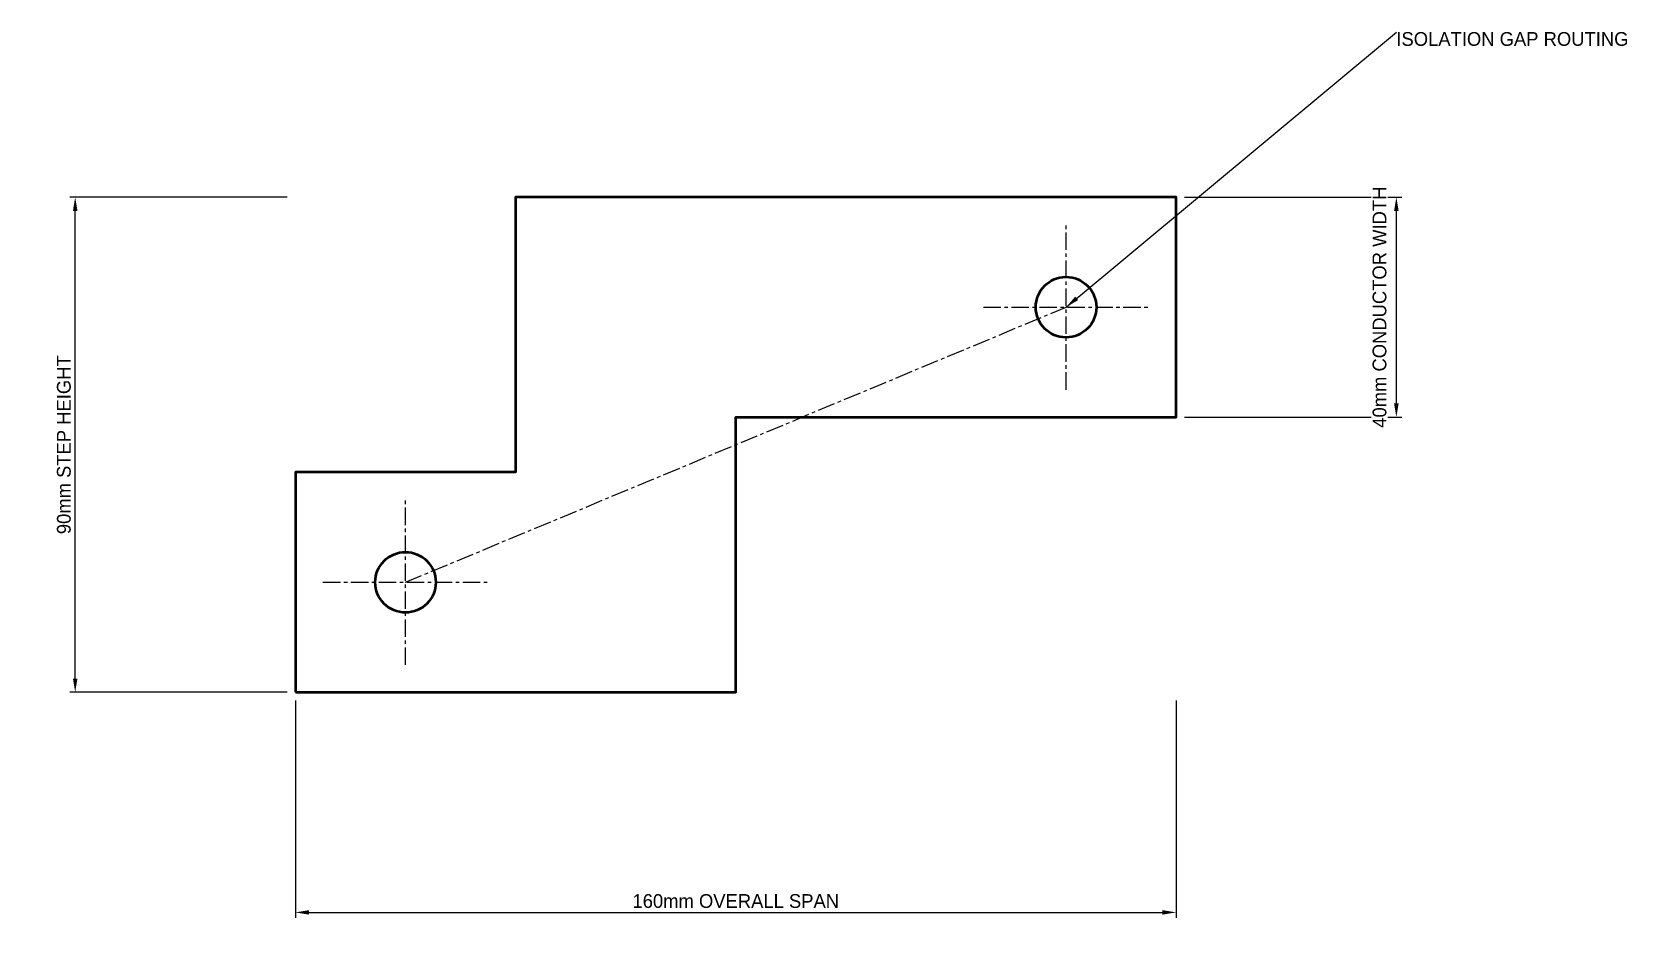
# Model space of a CAD drawing. Header units: metres. Extents: x -48 to 242, y -44 to 120.
import ezdxf

# ---------------------------------------------------------------- set-up
doc = ezdxf.new("R2010")
doc.units = ezdxf.units.M
doc.linetypes.add('CENTER', pattern=[5.08, 3.175, -0.635, 0.635, -0.635])
for name, color, linetype, lineweight in [('CENTERLINES', 7, 'CENTER', 25), ('DIMENSIONS', 7, 'Continuous', 25), ('GEOMETRY', 7, 'Continuous', 50)]:
    doc.layers.add(name, color=color, linetype=linetype, lineweight=lineweight)
doc.dimstyles.new('ENGINEERING_STYLE', dxfattribs={"dimtxt": 2.5, "dimasz": 2.5, "dimexe": 1, "dimexo": 1.5, "dimgap": 0.8, "dimtad": 1, "dimcen": 2.5, "dimazin": 3, "dimtfac": 1, "dimtmove": 0, "dimatfit": 3, "dimtfill": 1})

msp = doc.modelspace()

# ---------------------------------------------------------------- linework, layer by layer
at = {"layer": 'CENTERLINES'}
for p, q in [((140, 55), (140, 85)), ((20, 20), (140, 70)), ((125, 70), (155, 70)), ((20, 5), (20, 35)), ((5, 20), (35, 20))]:
    msp.add_line(p, q, dxfattribs=at)
at = {"layer": 'GEOMETRY'}
msp.add_lwpolyline([(0, 0), (80, 0), (80, 50), (160, 50), (160, 90), (40, 90), (40, 40), (0, 40)], close=True, dxfattribs=at)
for centre in [(140, 70), (20, 20)]:
    msp.add_circle(centre, 5.5, dxfattribs=at)

# ---------------------------------------------------------------- texts
at = {"layer": 'DIMENSIONS', "insert": (200, 120), "char_height": 2.5, "attachment_point": 1}
msp.add_mtext('ISOLATION GAP ROUTING', dxfattribs=at)

# ---------------------------------------------------------------- next in the draw order: dimensions: what is measured, and where the dimension line sits
at = {"layer": 'DIMENSIONS'}
msp.add_linear_dim(base=(200, 50), p1=(160, 50), p2=(160, 90), angle=90, text='40mm CONDUCTOR WIDTH', dimstyle='ENGINEERING_STYLE', dxfattribs=at).render()
msp.add_linear_dim(base=(0, -40), p1=(0, 0), p2=(160, 0), text='160mm OVERALL SPAN', dimstyle='ENGINEERING_STYLE', dxfattribs=at).render()

# ---------------------------------------------------------------- next in the draw order: dimensions: what is measured, and where the dimension line sits
msp.add_linear_dim(base=(-40, 0), p1=(0, 0), p2=(0, 90), angle=90, text='90mm STEP HEIGHT', dimstyle='ENGINEERING_STYLE', dxfattribs=at).render()

# ---------------------------------------------------------------- next in the draw order: leaders
msp.add_leader([(140, 70), (200, 120)], dimstyle='ENGINEERING_STYLE', dxfattribs=at)

doc.saveas('drawing.dxf')
